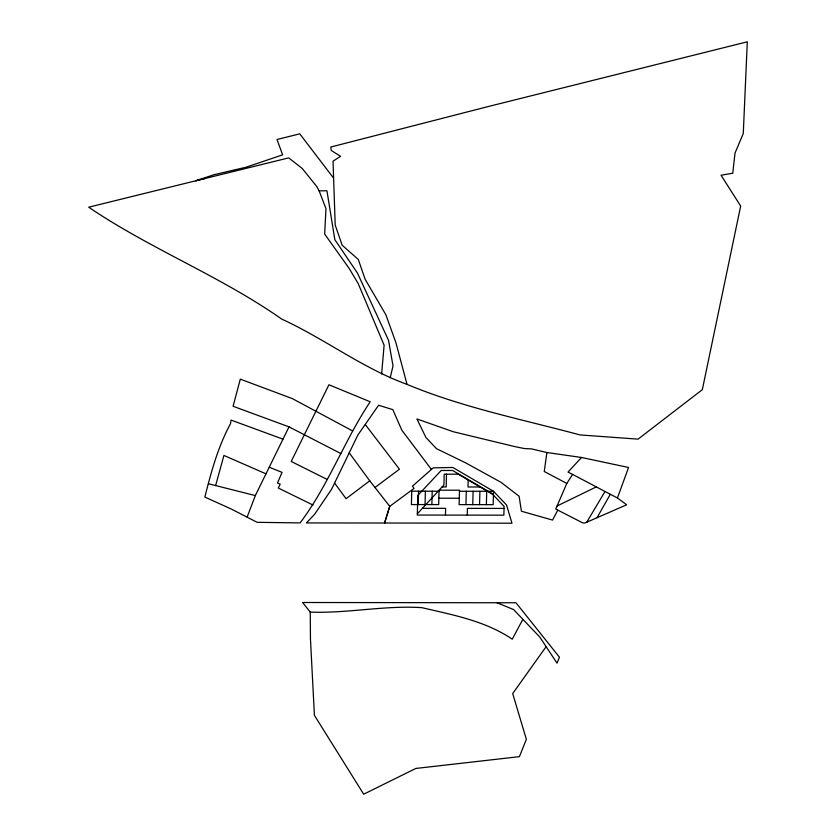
<?xml version="1.0" encoding="UTF-8"?>
<svg xmlns="http://www.w3.org/2000/svg" width="836" height="836" viewBox="0 0 836 836"><rect width="100%" height="100%" fill="white"/><g stroke="black" fill="none" stroke-linecap="round" stroke-linejoin="round"><path stroke-width="1.25" d="M418.23 504.568L418.575 491.192M425.043 504.568L425.388 491.202M431.857 504.578L432.212 491.213M445.452 515.08L445.63 508.34L422.493 508.309M446.508 474.19L446.184 486.96L442.087 486.949M465.934 504.63L466.279 491.265M467.261 515.112L467.439 508.372L504.045 508.424M468.17 479.989L467.993 486.98L480.146 487.001M472.748 504.641L473.092 491.265M479.561 504.651L479.906 491.275M486.374 504.651L486.719 491.286M557.769 510.138L552.544 520.076L521.413 511.224L519.114 496.26L500.931 482.257L465.37 462.716L436.444 448.66L425.942 437.479L416.934 418.972L453.331 431.752L514.955 446.633L524.245 448.524L531.529 448.89L546.88 452.527L544.267 471.504L566.808 483.417L572.618 474.44L617.438 497.995L626.655 504.787L585.012 522.97L582.922 522.981L555.741 509.061L566.808 483.417M381.624 373.964L384.121 345.216L358.163 283.498L348.946 268.095L324.671 234.09L325.967 208.624L319.122 190.848L316.729 186.47L302.214 168.464L288.681 157.879L88.689 207.192C150.313 249.013 220.652 276.204 281.669 319.059C324.546 338.695 362.552 368.248 407.017 384.361C462.642 407.602 522.061 419.327 580.059 434.939L638.056 439.14L702.324 389.68L740.675 206.064L721.04 175.226L732.754 173.23L735.022 153.072L743.277 133.509L747.311 41.8L487.545 106.715L330.784 147.031L331.255 150.459L340.565 156.322L333.041 161.16L335.205 225.051L342.175 245.251L358.289 259.442L365.133 279.266L385.866 314.764L395.877 342.551L407.017 384.361M390.203 377.767L393.024 365.907L388.531 340.315L357.4 272.975L334.839 239.66L326.939 190.786L319.122 190.848M327.148 479.425L291.21 461.462L328.945 384.759L370.202 401.782C344.244 440.645 328.36 485.538 300.093 522.908L257.154 522.322L231.353 509.061L204.851 497.075C211.194 471.88 218.008 446.727 230.496 423.737L231.039 420.08L282.976 439.161M215.636 485.559L223.923 455.442L265.984 473.845M617.438 497.995L628.557 467.481L581.532 457.48L546.88 452.527M247.174 517.003L255.325 495.591L289.005 426.862L340.858 453.54M431.407 469.435L401.855 430.226L392.805 409.63L378.603 405.251L357.881 434.992L331.558 489.321L314.639 514.245L306.436 522.918L511.977 523.2L506.532 504.965L493.533 491.296L452.84 467.47L433.194 467.857L412.409 486.176L414.06 488.402L389.754 506.355L384.56 523.022L389.754 506.355L369.752 480.825L349.197 452.798M522.793 619.455L512.259 639.206C485.423 620.929 452.934 614.93 421.835 607.647C384.623 605.243 347.619 613.499 310.26 612.109L302.569 602.495L516 602.777L559.451 657.211L557.016 663.167L539.837 637.116L513.555 609.538L496.908 602.725M597.04 517.714L610.259 494.389M586.747 522.218L604.982 491.547M546.044 646.761L512.698 693.577L526.356 739.296L519.417 756.653L415.826 768.451L363.681 794.2L314.42 715.355L310.449 638.861L310.26 612.109M581.532 457.48L567.999 472.11L572.618 474.44M417.342 513.816L443.916 484.995L444.198 474.179L458.285 474.2L492.623 494.306M369.752 480.825L346.062 498.705L334.484 482.915M374.925 487.524L399.441 469.215L365.384 424.667M557.058 505.999L596.162 486.949M205.019 178.507L195.781 180.764L214.1 174.682L246.014 167.242L282.62 154.848L277.019 139.487L299.769 133.844L333.407 177.901M439.025 491.223L411.761 491.181L411.416 504.557L438.681 504.589L439.046 490.189L459.497 490.22L459.121 504.62L493.188 504.662L493.543 491.296L459.466 491.255M438.837 498.214L459.288 498.246M208.519 483.762L255.325 495.591M289.005 426.862L233.098 406.265L240.308 379.136L292.401 398.636L352.437 430.843M269.244 467.199L282.045 472.361L277.489 482.999L280.196 484.096L278.284 488.025L313.03 505.059M417.822 495.445L417.31 515.049L503.868 515.164L504.098 506.365L491.777 493.418L452.621 470.49L441.199 470.48L417.822 495.445"/></g></svg>
